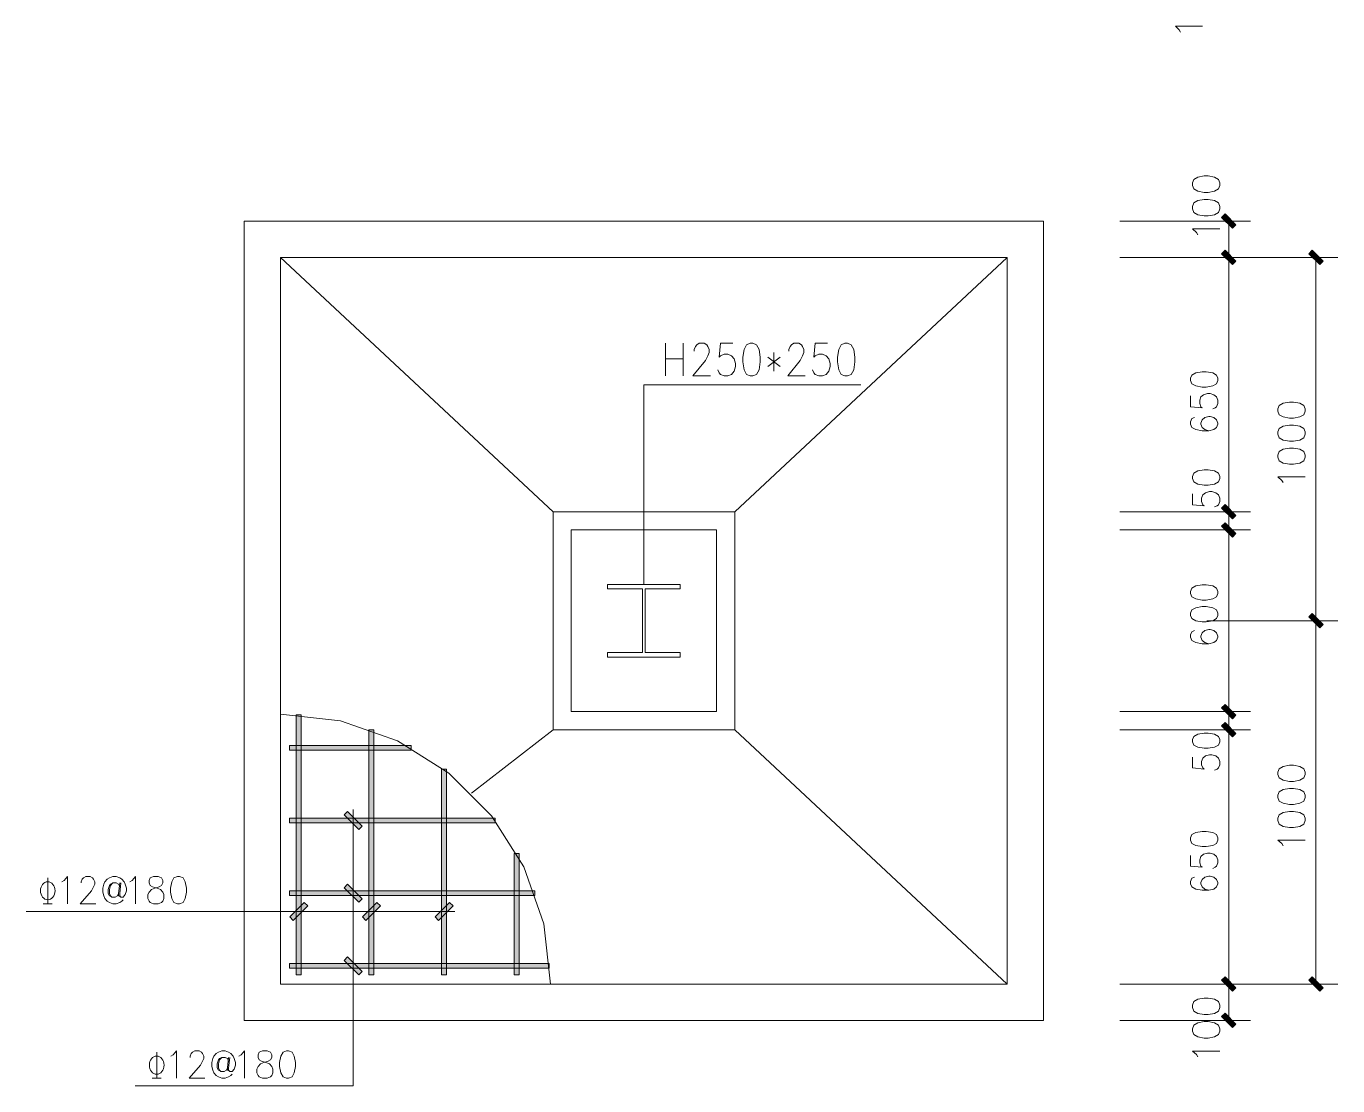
# Model space of a CAD drawing. Header units: millimetres. Extents: x 0 to 586, y 0 to 414.
# Drawn here: x 199.6 to 318.3, y 207.3 to 303.2 of the extents above; entities that cross this region are included whole.
import ezdxf

# ---------------------------------------------------------------- set-up
doc = ezdxf.new("R2010")
doc.units = ezdxf.units.MM

msp = doc.modelspace()

# ---------------------------------------------------------------- hatches: boundary and pattern name
h = msp.add_hatch(color=0)
h.dxf.hatch_style = 2
h.paths.add_polyline_path([(307.759806, 285.869944), (308.073778, 286.183917), (309.058028, 285.196139), (308.747583, 284.882167)])
h = msp.add_hatch(color=0)
h.dxf.hatch_style = 2
h.paths.add_polyline_path([(307.759806, 282.582056), (308.073778, 282.896028), (309.058028, 281.911778), (308.747583, 281.597806)])
h = msp.add_hatch(color=0)
h.dxf.hatch_style = 2
h.paths.add_polyline_path([(307.759806, 282.582056), (308.073778, 282.896028), (309.058028, 281.911778), (308.747583, 281.597806)])
h = msp.add_hatch(color=0)
h.dxf.hatch_style = 2
h.paths.add_polyline_path([(315.647917, 282.582056), (315.961889, 282.896028), (316.946139, 281.911778), (316.632167, 281.597806)])
h = msp.add_hatch(color=0)
h.dxf.hatch_style = 2
h.paths.add_polyline_path([(307.759806, 259.577417), (308.073778, 259.891389), (309.058028, 258.907139), (308.747583, 258.593167)])
h = msp.add_hatch(color=0)
h.dxf.hatch_style = 2
h.paths.add_polyline_path([(307.759806, 259.577417), (308.073778, 259.891389), (309.058028, 258.907139), (308.747583, 258.593167)])
h = msp.add_hatch(color=0)
h.dxf.hatch_style = 2
h.paths.add_polyline_path([(307.759806, 257.937), (308.073778, 258.250972), (309.058028, 257.263194), (308.747583, 256.949222)])
h = msp.add_hatch(color=0)
h.dxf.hatch_style = 2
h.paths.add_polyline_path([(307.759806, 257.937), (308.073778, 258.250972), (309.058028, 257.263194), (308.747583, 256.949222)])
h = msp.add_hatch(color=0)
h.dxf.hatch_style = 2
h.paths.add_polyline_path([(315.647917, 249.720806), (315.961889, 250.034778), (316.946139, 249.047), (316.632167, 248.733028)])
h = msp.add_hatch(color=0)
h.dxf.hatch_style = 2
h.paths.add_polyline_path([(315.647917, 249.720806), (315.961889, 250.034778), (316.946139, 249.047), (316.632167, 248.733028)])
h = msp.add_hatch(color=0)
h.dxf.hatch_style = 2
h.paths.add_polyline_path([(224.500722, 217.342861), (224.056222, 217.342861), (224.056222, 240.876667), (224.500722, 240.876667)])
h = msp.add_hatch(color=0)
h.dxf.hatch_style = 2
h.paths.add_polyline_path([(307.759806, 241.504611), (308.073778, 241.818583), (309.058028, 240.830806), (308.747583, 240.516833)])
h = msp.add_hatch(color=0)
h.dxf.hatch_style = 2
h.paths.add_polyline_path([(307.759806, 241.504611), (308.073778, 241.818583), (309.058028, 240.830806), (308.747583, 240.516833)])
h = msp.add_hatch(color=0)
h.dxf.hatch_style = 2
h.paths.add_polyline_path([(307.759806, 239.860667), (308.073778, 240.174639), (309.058028, 239.186861), (308.747583, 238.872889)])
h = msp.add_hatch(color=0)
h.dxf.hatch_style = 2
h.paths.add_polyline_path([(307.759806, 239.860667), (308.073778, 240.174639), (309.058028, 239.186861), (308.747583, 238.872889)])
h = msp.add_hatch(color=0)
h.dxf.hatch_style = 2
h.paths.add_polyline_path([(231.072972, 217.342861), (230.628472, 217.342861), (230.628472, 239.511417), (231.072972, 239.511417)])
h = msp.add_hatch(color=0)
h.dxf.hatch_style = 2
h.paths.add_polyline_path([(223.4565, 237.659333), (223.4565, 238.103833), (234.456111, 238.103833), (234.456111, 237.659333)])
h = msp.add_hatch(color=0)
h.dxf.hatch_style = 2
h.paths.add_polyline_path([(237.645222, 217.342861), (237.200722, 217.342861), (237.200722, 235.944833), (237.645222, 235.944833)])
h = msp.add_hatch(color=0)
h.dxf.hatch_style = 2
h.paths.add_polyline_path([(223.4565, 231.087083), (223.4565, 231.531583), (242.062, 231.531583), (242.062, 231.087083)])
h = msp.add_hatch(color=0)
h.dxf.hatch_style = 2
h.paths.add_polyline_path([(228.395389, 231.810278), (228.705833, 232.12425), (230.021694, 230.808389), (229.707722, 230.494417)])
h = msp.add_hatch(color=0)
h.dxf.hatch_style = 2
h.paths.add_polyline_path([(244.217472, 217.342861), (243.7765, 217.342861), (243.7765, 228.338944), (244.217472, 228.338944)])
h = msp.add_hatch(color=0)
h.dxf.hatch_style = 2
h.paths.add_polyline_path([(228.395389, 225.2345), (228.705833, 225.548472), (230.021694, 224.236139), (229.707722, 223.922167)])
h = msp.add_hatch(color=0)
h.dxf.hatch_style = 2
h.paths.add_polyline_path([(223.4565, 224.514833), (223.4565, 224.955806), (245.625056, 224.955806), (245.625056, 224.514833)])
h = msp.add_hatch(color=0)
h.dxf.hatch_style = 2
h.paths.add_polyline_path([(223.777528, 222.278222), (223.463556, 222.592194), (224.779417, 223.908056), (225.093389, 223.594083)])
h = msp.add_hatch(color=0)
h.dxf.hatch_style = 2
h.paths.add_polyline_path([(230.349778, 222.278222), (230.035806, 222.592194), (231.351667, 223.908056), (231.665639, 223.594083)])
h = msp.add_hatch(color=0)
h.dxf.hatch_style = 2
h.paths.add_polyline_path([(236.922028, 222.278222), (236.611583, 222.592194), (237.923917, 223.908056), (238.237889, 223.594083)])
h = msp.add_hatch(color=0)
h.dxf.hatch_style = 2
h.paths.add_polyline_path([(223.4565, 217.942583), (223.4565, 218.383556), (246.923278, 218.383556), (246.923278, 217.942583)])
h = msp.add_hatch(color=0)
h.dxf.hatch_style = 2
h.paths.add_polyline_path([(228.395389, 218.66225), (228.705833, 218.976222), (230.021694, 217.663889), (229.707722, 217.349917)])
h = msp.add_hatch(color=0)
h.dxf.hatch_style = 2
h.paths.add_polyline_path([(307.759806, 216.856028), (308.073778, 217.17), (309.058028, 216.182222), (308.747583, 215.86825)])
h = msp.add_hatch(color=0)
h.dxf.hatch_style = 2
h.paths.add_polyline_path([(307.759806, 216.856028), (308.073778, 217.17), (309.058028, 216.182222), (308.747583, 215.86825)])
h = msp.add_hatch(color=0)
h.dxf.hatch_style = 2
h.paths.add_polyline_path([(315.647917, 216.856028), (315.961889, 217.17), (316.946139, 216.182222), (316.632167, 215.86825)])
h = msp.add_hatch(color=0)
h.dxf.hatch_style = 2
h.paths.add_polyline_path([(307.759806, 213.568139), (308.073778, 213.882111), (309.058028, 212.897861), (308.747583, 212.583889)])

# ---------------------------------------------------------------- linework, layer by layer
at = {"color": 0, "lineweight": 0}
for points in [[(304.048583, 302.623361), (303.932167, 302.835028), (303.579389, 303.156056), (306.041778, 303.156056)], [(298.552306, 285.534806), (310.380944, 285.534806)], [(305.597278, 284.293028), (305.477333, 284.504694), (305.128083, 284.825722), (307.590472, 284.825722)], [(308.408917, 282.246917), (308.408917, 285.534806)], [(222.634528, 282.246917), (247.283111, 259.242278)], [(288.364083, 282.246917), (263.7155, 259.242278)], [(298.552306, 282.246917), (310.380944, 282.246917)], [(306.436889, 282.246917), (318.269056, 282.246917)], [(308.408917, 259.242278), (308.408917, 282.246917)], [(316.297028, 249.382139), (316.297028, 282.246917)], [(257.467806, 271.522472), (257.467806, 274.47875)], [(259.044722, 274.47875), (259.044722, 271.522472)], [(260.057194, 273.776722), (260.057194, 273.917833), (260.170083, 274.196528), (260.282972, 274.337639), (260.50875, 274.47875), (260.960306, 274.47875), (261.186083, 274.337639), (261.298972, 274.196528), (261.408333, 273.917833), (261.408333, 273.635611), (261.298972, 273.353389), (261.073194, 272.930056), (259.944306, 271.522472), (261.521222, 271.522472)], [(263.549694, 274.47875), (262.424333, 274.47875), (262.311444, 273.212278), (262.424333, 273.353389), (262.763, 273.4945), (263.101667, 273.4945), (263.436806, 273.353389), (263.662583, 273.071167), (263.775472, 272.647833), (263.775472, 272.365611), (263.662583, 271.945806), (263.436806, 271.663583), (263.101667, 271.522472), (262.763, 271.522472), (262.424333, 271.663583), (262.311444, 271.804694), (262.198556, 272.086917)], [(268.622639, 273.776722), (268.622639, 273.917833), (268.735528, 274.196528), (268.848417, 274.337639), (269.070667, 274.47875), (269.522222, 274.47875), (269.748, 274.337639), (269.860889, 274.196528), (269.973778, 273.917833), (269.973778, 273.635611), (269.860889, 273.353389), (269.635111, 272.930056), (268.50975, 271.522472), (270.086667, 271.522472)], [(272.115139, 274.47875), (270.98625, 274.47875), (270.873361, 273.212278), (270.98625, 273.353389), (271.324917, 273.4945), (271.663583, 273.4945), (272.00225, 273.353389), (272.228028, 273.071167), (272.340917, 272.647833), (272.340917, 272.365611), (272.228028, 271.945806), (272.00225, 271.663583), (271.663583, 271.522472), (271.324917, 271.522472), (270.98625, 271.663583), (270.873361, 271.804694), (270.760472, 272.086917)], [(257.467806, 273.071167), (259.044722, 273.071167)], [(266.707056, 273.212278), (267.832417, 272.365611)], [(267.832417, 273.212278), (266.707056, 272.365611)], [(267.267972, 273.635611), (267.267972, 271.945806)], [(255.499306, 252.670028), (255.499306, 270.718139)], [(255.499306, 270.718139), (275.120806, 270.718139)], [(304.95875, 269.726833), (304.95875, 268.742583), (306.017083, 268.643806), (305.897139, 268.742583), (305.780722, 269.038917), (305.780722, 269.33525), (305.897139, 269.631583), (306.1335, 269.825611), (306.486278, 269.924389), (306.719111, 269.924389), (307.071889, 269.825611), (307.304722, 269.631583), (307.424667, 269.33525), (307.424667, 269.038917), (307.304722, 268.742583), (307.188306, 268.643806), (306.955472, 268.545028)], [(305.311528, 267.758333), (305.075167, 267.659556), (304.95875, 267.363222), (304.95875, 267.165667), (305.075167, 266.869333), (305.427944, 266.671778), (306.017083, 266.573), (306.602694, 266.573), (307.071889, 266.671778), (307.304722, 266.869333), (307.424667, 267.165667), (307.424667, 267.264444), (307.304722, 267.560778), (307.071889, 267.758333), (306.719111, 267.853583), (306.602694, 267.853583), (306.249917, 267.758333), (306.017083, 267.560778), (305.897139, 267.264444), (305.897139, 267.165667), (306.017083, 266.869333), (306.249917, 266.671778), (306.602694, 266.573)], [(313.316056, 261.870472), (313.199639, 262.078611), (312.846861, 262.392583), (315.312778, 262.392583)], [(305.128083, 260.861528), (305.128083, 259.87375), (306.182889, 259.774972), (306.066472, 259.87375), (305.946528, 260.170083), (305.946528, 260.466417), (306.066472, 260.76275), (306.299306, 260.960306), (306.652083, 261.059083), (306.888444, 261.059083), (307.237694, 260.960306), (307.474056, 260.76275), (307.590472, 260.466417), (307.590472, 260.170083), (307.474056, 259.87375), (307.357639, 259.774972), (307.121278, 259.676194)], [(298.552306, 259.242278), (310.380944, 259.242278)], [(308.408917, 257.598333), (308.408917, 259.242278)], [(298.552306, 257.598333), (310.380944, 257.598333)], [(298.552306, 257.598333), (310.380944, 257.598333)], [(308.408917, 257.598333), (308.408917, 241.165944)], [(306.436889, 249.382139), (318.269056, 249.382139)], [(316.297028, 216.520889), (316.297028, 249.382139)], [(305.311528, 248.486083), (305.075167, 248.387306), (304.95875, 248.090972), (304.95875, 247.893417), (305.075167, 247.600611), (305.427944, 247.403056), (306.017083, 247.304278), (306.602694, 247.304278), (307.071889, 247.403056), (307.304722, 247.600611), (307.424667, 247.893417), (307.424667, 247.992194), (307.304722, 248.288528), (307.071889, 248.486083), (306.719111, 248.584861), (306.602694, 248.584861), (306.249917, 248.486083), (306.017083, 248.288528), (305.897139, 247.992194), (305.897139, 247.893417), (306.017083, 247.600611), (306.249917, 247.403056), (306.602694, 247.304278)], [(247.050278, 216.520889), (246.436444, 221.953667), (244.630222, 227.111278), (241.719806, 231.739722), (237.853361, 235.606167), (233.224917, 238.513056), (228.067306, 240.319278), (222.634528, 240.933111)], [(298.552306, 241.165944), (310.380944, 241.165944)], [(308.408917, 241.165944), (308.408917, 239.525528)], [(239.899472, 233.782306), (247.283111, 239.525528)], [(288.364083, 216.520889), (263.7155, 239.525528)], [(298.552306, 239.525528), (310.380944, 239.525528)], [(308.408917, 239.525528), (308.408917, 216.520889)], [(305.128083, 237.049028), (305.128083, 236.064778), (306.182889, 235.966), (306.066472, 236.064778), (305.946528, 236.361111), (305.946528, 236.657444), (306.066472, 236.95025), (306.299306, 237.147806), (306.652083, 237.246583), (306.888444, 237.246583), (307.237694, 237.147806), (307.474056, 236.95025), (307.590472, 236.657444), (307.590472, 236.361111), (307.474056, 236.064778), (307.357639, 235.966), (307.121278, 235.867222)], [(229.206778, 207.316917), (229.206778, 232.293583)], [(313.316056, 229.009222), (313.199639, 229.217361), (312.846861, 229.527806), (315.312778, 229.527806)], [(304.95875, 228.159028), (304.95875, 227.174778), (306.017083, 227.076), (305.897139, 227.174778), (305.780722, 227.467583), (305.780722, 227.763917), (305.897139, 228.06025), (306.1335, 228.257806), (306.486278, 228.356583), (306.719111, 228.356583), (307.071889, 228.257806), (307.304722, 228.06025), (307.424667, 227.763917), (307.424667, 227.467583), (307.304722, 227.174778), (307.188306, 227.076), (306.955472, 226.977222)], [(201.577222, 226.130556), (201.577222, 223.781056)], [(202.857806, 225.777778), (203.062417, 225.894194), (203.369333, 226.246972), (203.369333, 223.781056)], [(204.600528, 225.661361), (204.600528, 225.777778), (204.702833, 226.014139), (204.805139, 226.130556), (205.00975, 226.246972), (205.418972, 226.246972), (205.623583, 226.130556), (205.725889, 226.014139), (205.828194, 225.777778), (205.828194, 225.541417), (205.725889, 225.308583), (205.521278, 224.955806), (204.498222, 223.781056), (205.9305, 223.781056)], [(208.082444, 225.661361), (207.980139, 224.722972), (207.980139, 224.486611), (208.18475, 224.370194), (208.389361, 224.370194), (208.593972, 224.603028), (208.696278, 224.955806), (208.696278, 225.192167), (208.593972, 225.541417), (208.491667, 225.777778), (208.287056, 226.014139), (208.082444, 226.130556), (207.775528, 226.246972), (207.465083, 226.246972), (207.158167, 226.130556), (206.953556, 226.014139), (206.748944, 225.777778), (206.646639, 225.541417), (206.544333, 225.192167), (206.544333, 224.839389), (206.646639, 224.486611), (206.748944, 224.253778), (206.953556, 224.017417), (207.158167, 223.901), (207.465083, 223.781056), (207.775528, 223.781056), (208.082444, 223.901), (208.287056, 224.017417), (208.389361, 224.133833)], [(208.082444, 225.308583), (207.980139, 225.541417), (207.775528, 225.661361), (207.465083, 225.661361), (207.260472, 225.541417), (207.158167, 225.425), (207.055861, 225.072222), (207.055861, 224.722972), (207.158167, 224.486611), (207.362778, 224.370194), (207.673222, 224.370194), (207.877833, 224.486611), (207.980139, 224.722972)], [(207.465083, 225.661361), (207.260472, 225.425), (207.158167, 225.072222), (207.158167, 224.722972), (207.260472, 224.486611), (207.362778, 224.370194)], [(208.18475, 225.661361), (208.082444, 224.722972), (208.082444, 224.486611), (208.18475, 224.370194)], [(209.003194, 225.777778), (209.207806, 225.894194), (209.514722, 226.246972), (209.514722, 223.781056)], [(305.311528, 226.187), (305.075167, 226.088222), (304.95875, 225.791889), (304.95875, 225.594333), (305.075167, 225.301528), (305.427944, 225.103972), (306.017083, 225.005194), (306.602694, 225.005194), (307.071889, 225.103972), (307.304722, 225.301528), (307.424667, 225.594333), (307.424667, 225.693111), (307.304722, 225.989444), (307.071889, 226.187), (306.719111, 226.285778), (306.602694, 226.285778), (306.249917, 226.187), (306.017083, 225.989444), (305.897139, 225.693111), (305.897139, 225.594333), (306.017083, 225.301528), (306.249917, 225.103972), (306.602694, 225.005194)], [(199.629889, 223.093139), (238.41075, 223.093139)], [(201.168, 223.781056), (201.986444, 223.781056)], [(298.552306, 216.520889), (310.380944, 216.520889)], [(306.436889, 216.520889), (318.269056, 216.520889)], [(308.408917, 216.520889), (308.408917, 213.233)], [(298.552306, 213.233), (310.380944, 213.233)], [(211.437361, 210.354333), (211.437361, 208.008361)], [(212.717944, 210.001556), (212.922556, 210.1215), (213.229472, 210.474278), (213.229472, 208.008361)], [(214.457139, 209.885139), (214.457139, 210.001556), (214.559444, 210.237917), (214.66175, 210.354333), (214.866361, 210.474278), (215.279111, 210.474278), (215.483722, 210.354333), (215.586028, 210.237917), (215.688333, 210.001556), (215.688333, 209.768722), (215.586028, 209.532361), (215.381417, 209.183111), (214.354833, 208.008361), (215.790639, 208.008361)], [(217.939056, 209.885139), (217.83675, 208.94675), (217.83675, 208.713917), (218.041361, 208.593972), (218.245972, 208.593972), (218.454111, 208.830333), (218.556417, 209.183111), (218.556417, 209.415944), (218.454111, 209.768722), (218.348278, 210.001556), (218.143667, 210.237917), (217.939056, 210.354333), (217.632139, 210.474278), (217.325222, 210.474278), (217.018306, 210.354333), (216.813694, 210.237917), (216.609083, 210.001556), (216.506778, 209.768722), (216.404472, 209.415944), (216.404472, 209.063167), (216.506778, 208.713917), (216.609083, 208.477556), (216.813694, 208.241194), (217.018306, 208.124778), (217.325222, 208.008361), (217.632139, 208.008361), (217.939056, 208.124778), (218.143667, 208.241194), (218.245972, 208.361139)], [(218.863333, 210.001556), (219.067944, 210.1215), (219.374861, 210.474278), (219.374861, 208.008361)], [(305.597278, 209.927472), (305.477333, 210.139139), (305.128083, 210.456639), (307.590472, 210.456639)], [(217.939056, 209.532361), (217.83675, 209.768722), (217.632139, 209.885139), (217.325222, 209.885139), (217.120611, 209.768722), (217.018306, 209.652306), (216.916, 209.299528), (216.916, 208.94675), (217.018306, 208.713917), (217.222917, 208.593972), (217.529833, 208.593972), (217.734444, 208.713917), (217.83675, 208.94675)], [(217.325222, 209.885139), (217.120611, 209.652306), (217.018306, 209.299528), (217.018306, 208.94675), (217.120611, 208.713917), (217.222917, 208.593972)], [(218.041361, 209.885139), (217.939056, 208.94675), (217.939056, 208.713917), (218.041361, 208.593972)], [(211.028139, 208.008361), (211.846583, 208.008361)], [(229.206778, 207.316917), (209.490028, 207.316917)]]:
    msp.add_lwpolyline(points, dxfattribs=at)
for points in [[(305.128083, 288.762722), (305.2445, 288.445222), (305.597278, 288.230028), (306.182889, 288.124194), (306.535667, 288.124194), (307.121278, 288.230028), (307.474056, 288.445222), (307.590472, 288.762722), (307.590472, 288.977917), (307.474056, 289.295417), (307.121278, 289.510611), (306.535667, 289.616444), (306.182889, 289.616444), (305.597278, 289.510611), (305.2445, 289.295417), (305.128083, 288.977917)], [(305.128083, 286.635472), (305.2445, 286.314444), (305.597278, 286.102778), (306.182889, 285.996944), (306.535667, 285.996944), (307.121278, 286.102778), (307.474056, 286.314444), (307.590472, 286.635472), (307.590472, 286.847139), (307.474056, 287.168167), (307.121278, 287.379833), (306.535667, 287.485667), (306.182889, 287.485667), (305.597278, 287.379833), (305.2445, 287.168167), (305.128083, 286.847139)], [(307.759806, 285.869944), (308.073778, 286.183917), (309.058028, 285.196139), (308.747583, 284.882167)], [(219.350167, 213.233), (291.648444, 213.233), (291.648444, 285.534806), (219.350167, 285.534806)], [(307.759806, 282.582056), (308.073778, 282.896028), (309.058028, 281.911778), (308.747583, 281.597806)], [(307.759806, 282.582056), (308.073778, 282.896028), (309.058028, 281.911778), (308.747583, 281.597806)], [(315.647917, 282.582056), (315.961889, 282.896028), (316.946139, 281.911778), (316.632167, 281.597806)], [(222.634528, 216.520889), (288.364083, 216.520889), (288.364083, 282.246917), (222.634528, 282.246917)], [(265.126611, 274.47875), (264.791472, 274.337639), (264.565694, 273.917833), (264.452806, 273.212278), (264.452806, 272.788944), (264.565694, 272.086917), (264.791472, 271.663583), (265.126611, 271.522472), (265.352389, 271.522472), (265.691056, 271.663583), (265.916833, 272.086917), (266.029722, 272.788944), (266.029722, 273.212278), (265.916833, 273.917833), (265.691056, 274.337639), (265.352389, 274.47875)], [(273.692056, 274.47875), (273.353389, 274.337639), (273.127611, 273.917833), (273.014722, 273.212278), (273.014722, 272.788944), (273.127611, 272.086917), (273.353389, 271.663583), (273.692056, 271.522472), (273.917833, 271.522472), (274.2565, 271.663583), (274.47875, 272.086917), (274.591639, 272.788944), (274.591639, 273.212278), (274.47875, 273.917833), (274.2565, 274.337639), (273.917833, 274.47875)], [(304.95875, 271.109722), (305.075167, 270.813389), (305.427944, 270.615833), (306.017083, 270.517056), (306.366333, 270.517056), (306.955472, 270.615833), (307.304722, 270.813389), (307.424667, 271.109722), (307.424667, 271.307278), (307.304722, 271.600083), (306.955472, 271.797639), (306.366333, 271.896417), (306.017083, 271.896417), (305.427944, 271.797639), (305.075167, 271.600083), (304.95875, 271.307278)], [(312.846861, 268.333361), (312.963278, 268.019389), (313.316056, 267.81125), (313.901667, 267.708944), (314.254444, 267.708944), (314.840056, 267.81125), (315.192833, 268.019389), (315.312778, 268.333361), (315.312778, 268.5415), (315.192833, 268.855472), (314.840056, 269.063611), (314.254444, 269.165917), (313.901667, 269.165917), (313.316056, 269.063611), (312.963278, 268.855472), (312.846861, 268.5415)], [(312.846861, 266.248444), (312.963278, 265.938), (313.316056, 265.726333), (313.901667, 265.624028), (314.254444, 265.624028), (314.840056, 265.726333), (315.192833, 265.938), (315.312778, 266.248444), (315.312778, 266.456583), (315.192833, 266.770556), (314.840056, 266.978694), (314.254444, 267.084528), (313.901667, 267.084528), (313.316056, 266.978694), (312.963278, 266.770556), (312.846861, 266.456583)], [(312.846861, 264.163528), (312.963278, 263.853083), (313.316056, 263.644944), (313.901667, 263.539111), (314.254444, 263.539111), (314.840056, 263.644944), (315.192833, 263.853083), (315.312778, 264.163528), (315.312778, 264.371667), (315.192833, 264.685639), (314.840056, 264.893778), (314.254444, 264.999611), (313.901667, 264.999611), (313.316056, 264.893778), (312.963278, 264.685639), (312.846861, 264.371667)], [(305.128083, 262.240889), (305.2445, 261.944556), (305.597278, 261.747), (306.182889, 261.648222), (306.535667, 261.648222), (307.121278, 261.747), (307.474056, 261.944556), (307.590472, 262.240889), (307.590472, 262.438444), (307.474056, 262.734778), (307.121278, 262.932333), (306.535667, 263.031111), (306.182889, 263.031111), (305.597278, 262.932333), (305.2445, 262.734778), (305.128083, 262.438444)], [(307.759806, 259.577417), (308.073778, 259.891389), (309.058028, 258.907139), (308.747583, 258.593167)], [(307.759806, 259.577417), (308.073778, 259.891389), (309.058028, 258.907139), (308.747583, 258.593167)], [(247.283111, 239.525528), (263.7155, 239.525528), (263.7155, 259.242278), (247.283111, 259.242278)], [(248.927056, 241.165944), (262.071556, 241.165944), (262.071556, 257.598333), (248.927056, 257.598333)], [(307.759806, 257.937), (308.073778, 258.250972), (309.058028, 257.263194), (308.747583, 256.949222)], [(307.759806, 257.937), (308.073778, 258.250972), (309.058028, 257.263194), (308.747583, 256.949222)], [(258.787194, 246.097778), (258.787194, 246.492889), (255.629833, 246.492889), (255.629833, 252.274917), (258.787194, 252.274917), (258.787194, 252.670028), (252.211417, 252.670028), (252.211417, 252.274917), (255.368778, 252.274917), (255.368778, 246.492889), (252.211417, 246.492889), (252.211417, 246.097778)], [(304.95875, 251.837472), (305.075167, 251.544667), (305.427944, 251.347111), (306.017083, 251.248333), (306.366333, 251.248333), (306.955472, 251.347111), (307.304722, 251.544667), (307.424667, 251.837472), (307.424667, 252.035028), (307.304722, 252.331361), (306.955472, 252.528917), (306.366333, 252.627694), (306.017083, 252.627694), (305.427944, 252.528917), (305.075167, 252.331361), (304.95875, 252.035028)], [(304.95875, 249.865444), (305.075167, 249.572639), (305.427944, 249.375083), (306.017083, 249.276306), (306.366333, 249.276306), (306.955472, 249.375083), (307.304722, 249.572639), (307.424667, 249.865444), (307.424667, 250.063), (307.304722, 250.359333), (306.955472, 250.556889), (306.366333, 250.655667), (306.017083, 250.655667), (305.427944, 250.556889), (305.075167, 250.359333), (304.95875, 250.063)], [(315.647917, 249.720806), (315.961889, 250.034778), (316.946139, 249.047), (316.632167, 248.733028)], [(315.647917, 249.720806), (315.961889, 250.034778), (316.946139, 249.047), (316.632167, 248.733028)], [(224.500722, 217.342861), (224.056222, 217.342861), (224.056222, 240.876667), (224.500722, 240.876667)], [(307.759806, 241.504611), (308.073778, 241.818583), (309.058028, 240.830806), (308.747583, 240.516833)], [(307.759806, 241.504611), (308.073778, 241.818583), (309.058028, 240.830806), (308.747583, 240.516833)], [(307.759806, 239.860667), (308.073778, 240.174639), (309.058028, 239.186861), (308.747583, 238.872889)], [(307.759806, 239.860667), (308.073778, 240.174639), (309.058028, 239.186861), (308.747583, 238.872889)], [(231.072972, 217.342861), (230.628472, 217.342861), (230.628472, 239.511417), (231.072972, 239.511417)], [(305.128083, 238.431917), (305.2445, 238.135583), (305.597278, 237.938028), (306.182889, 237.83925), (306.535667, 237.83925), (307.121278, 237.938028), (307.474056, 238.135583), (307.590472, 238.431917), (307.590472, 238.629472), (307.474056, 238.922278), (307.121278, 239.119833), (306.535667, 239.218611), (306.182889, 239.218611), (305.597278, 239.119833), (305.2445, 238.922278), (305.128083, 238.629472)], [(223.4565, 237.659333), (223.4565, 238.103833), (234.456111, 238.103833), (234.456111, 237.659333)], [(312.846861, 235.468583), (312.963278, 235.158139), (313.316056, 234.95), (313.901667, 234.844167), (314.254444, 234.844167), (314.840056, 234.95), (315.192833, 235.158139), (315.312778, 235.468583), (315.312778, 235.676722), (315.192833, 235.990694), (314.840056, 236.198833), (314.254444, 236.304667), (313.901667, 236.304667), (313.316056, 236.198833), (312.963278, 235.990694), (312.846861, 235.676722)], [(237.645222, 217.342861), (237.200722, 217.342861), (237.200722, 235.944833), (237.645222, 235.944833)], [(312.846861, 233.383667), (312.963278, 233.073222), (313.316056, 232.865083), (313.901667, 232.75925), (314.254444, 232.75925), (314.840056, 232.865083), (315.192833, 233.073222), (315.312778, 233.383667), (315.312778, 233.595333), (315.192833, 233.905778), (314.840056, 234.113917), (314.254444, 234.21975), (313.901667, 234.21975), (313.316056, 234.113917), (312.963278, 233.905778), (312.846861, 233.595333)], [(223.4565, 231.087083), (223.4565, 231.531583), (242.062, 231.531583), (242.062, 231.087083)], [(228.395389, 231.810278), (228.705833, 232.12425), (230.021694, 230.808389), (229.707722, 230.494417)], [(312.846861, 231.302278), (312.963278, 230.988306), (313.316056, 230.780167), (313.901667, 230.674333), (314.254444, 230.674333), (314.840056, 230.780167), (315.192833, 230.988306), (315.312778, 231.302278), (315.312778, 231.510417), (315.192833, 231.820861), (314.840056, 232.029), (314.254444, 232.134833), (313.901667, 232.134833), (313.316056, 232.029), (312.963278, 231.820861), (312.846861, 231.510417)], [(304.95875, 229.538389), (305.075167, 229.242056), (305.427944, 229.048028), (306.017083, 228.94925), (306.366333, 228.94925), (306.955472, 229.048028), (307.304722, 229.242056), (307.424667, 229.538389), (307.424667, 229.735944), (307.304722, 230.032278), (306.955472, 230.229833), (306.366333, 230.328611), (306.017083, 230.328611), (305.427944, 230.229833), (305.075167, 230.032278), (304.95875, 229.735944)], [(244.217472, 217.342861), (243.7765, 217.342861), (243.7765, 228.338944), (244.217472, 228.338944)], [(211.155139, 226.246972), (210.844694, 226.130556), (210.742389, 225.894194), (210.742389, 225.661361), (210.844694, 225.425), (211.052833, 225.308583), (211.462056, 225.192167), (211.768972, 225.072222), (211.973583, 224.839389), (212.075889, 224.603028), (212.075889, 224.253778), (211.973583, 224.017417), (211.871278, 223.901), (211.564361, 223.781056), (211.155139, 223.781056), (210.844694, 223.901), (210.742389, 224.017417), (210.640083, 224.253778), (210.640083, 224.603028), (210.742389, 224.839389), (210.947, 225.072222), (211.257444, 225.192167), (211.666667, 225.308583), (211.871278, 225.425), (211.973583, 225.661361), (211.973583, 225.894194), (211.871278, 226.130556), (211.564361, 226.246972)], [(213.303556, 226.246972), (212.996639, 226.130556), (212.792028, 225.777778), (212.689722, 225.192167), (212.689722, 224.839389), (212.792028, 224.253778), (212.996639, 223.901), (213.303556, 223.781056), (213.508167, 223.781056), (213.815083, 223.901), (214.019694, 224.253778), (214.122, 224.839389), (214.122, 225.192167), (214.019694, 225.777778), (213.815083, 226.130556), (213.508167, 226.246972)], [(228.395389, 225.2345), (228.705833, 225.548472), (230.021694, 224.236139), (229.707722, 223.922167)], [(223.4565, 224.514833), (223.4565, 224.955806), (245.625056, 224.955806), (245.625056, 224.514833)], [(223.777528, 222.278222), (223.463556, 222.592194), (224.779417, 223.908056), (225.093389, 223.594083)], [(230.349778, 222.278222), (230.035806, 222.592194), (231.351667, 223.908056), (231.665639, 223.594083)], [(236.922028, 222.278222), (236.611583, 222.592194), (237.923917, 223.908056), (238.237889, 223.594083)], [(223.4565, 217.942583), (223.4565, 218.383556), (246.923278, 218.383556), (246.923278, 217.942583)], [(228.395389, 218.66225), (228.705833, 218.976222), (230.021694, 217.663889), (229.707722, 217.349917)], [(307.759806, 216.856028), (308.073778, 217.17), (309.058028, 216.182222), (308.747583, 215.86825)], [(307.759806, 216.856028), (308.073778, 217.17), (309.058028, 216.182222), (308.747583, 215.86825)], [(315.647917, 216.856028), (315.961889, 217.17), (316.946139, 216.182222), (316.632167, 215.86825)], [(305.128083, 214.397167), (305.2445, 214.079667), (305.597278, 213.864472), (306.182889, 213.758639), (306.535667, 213.758639), (307.121278, 213.864472), (307.474056, 214.079667), (307.590472, 214.397167), (307.590472, 214.612361), (307.474056, 214.929861), (307.121278, 215.145056), (306.535667, 215.250889), (306.182889, 215.250889), (305.597278, 215.145056), (305.2445, 214.929861), (305.128083, 214.612361)], [(307.759806, 213.568139), (308.073778, 213.882111), (309.058028, 212.897861), (308.747583, 212.583889)], [(305.128083, 212.269917), (305.2445, 211.948889), (305.597278, 211.737222), (306.182889, 211.627861), (306.535667, 211.627861), (307.121278, 211.737222), (307.474056, 211.948889), (307.590472, 212.269917), (307.590472, 212.481583), (307.474056, 212.799083), (307.121278, 213.014278), (306.535667, 213.120111), (306.182889, 213.120111), (305.597278, 213.014278), (305.2445, 212.799083), (305.128083, 212.481583)], [(221.01175, 210.474278), (220.704833, 210.354333), (220.602528, 210.1215), (220.602528, 209.885139), (220.704833, 209.652306), (220.909444, 209.532361), (221.318667, 209.415944), (221.625583, 209.299528), (221.833722, 209.063167), (221.936028, 208.830333), (221.936028, 208.477556), (221.833722, 208.241194), (221.727889, 208.124778), (221.420972, 208.008361), (221.01175, 208.008361), (220.704833, 208.124778), (220.602528, 208.241194), (220.500222, 208.477556), (220.500222, 208.830333), (220.602528, 209.063167), (220.807139, 209.299528), (221.114056, 209.415944), (221.523278, 209.532361), (221.727889, 209.652306), (221.833722, 209.885139), (221.833722, 210.1215), (221.727889, 210.354333), (221.420972, 210.474278)], [(223.163694, 210.474278), (222.856778, 210.354333), (222.652167, 210.001556), (222.549861, 209.415944), (222.549861, 209.063167), (222.652167, 208.477556), (222.856778, 208.124778), (223.163694, 208.008361), (223.368306, 208.008361), (223.675222, 208.124778), (223.879833, 208.477556), (223.982139, 209.063167), (223.982139, 209.415944), (223.879833, 210.001556), (223.675222, 210.354333), (223.368306, 210.474278)]]:
    msp.add_lwpolyline(points, close=True, dxfattribs=at)
for centre, major_axis, ratio in [((201.578986, 224.955806), (0, 0.821972), 0.809013), ((211.437361, 209.181347), (0, 0.820208), 0.812903)]:
    msp.add_ellipse(centre, major_axis=major_axis, ratio=ratio, start_param=0, end_param=6.283185, dxfattribs=at)

doc.saveas('drawing.dxf')
